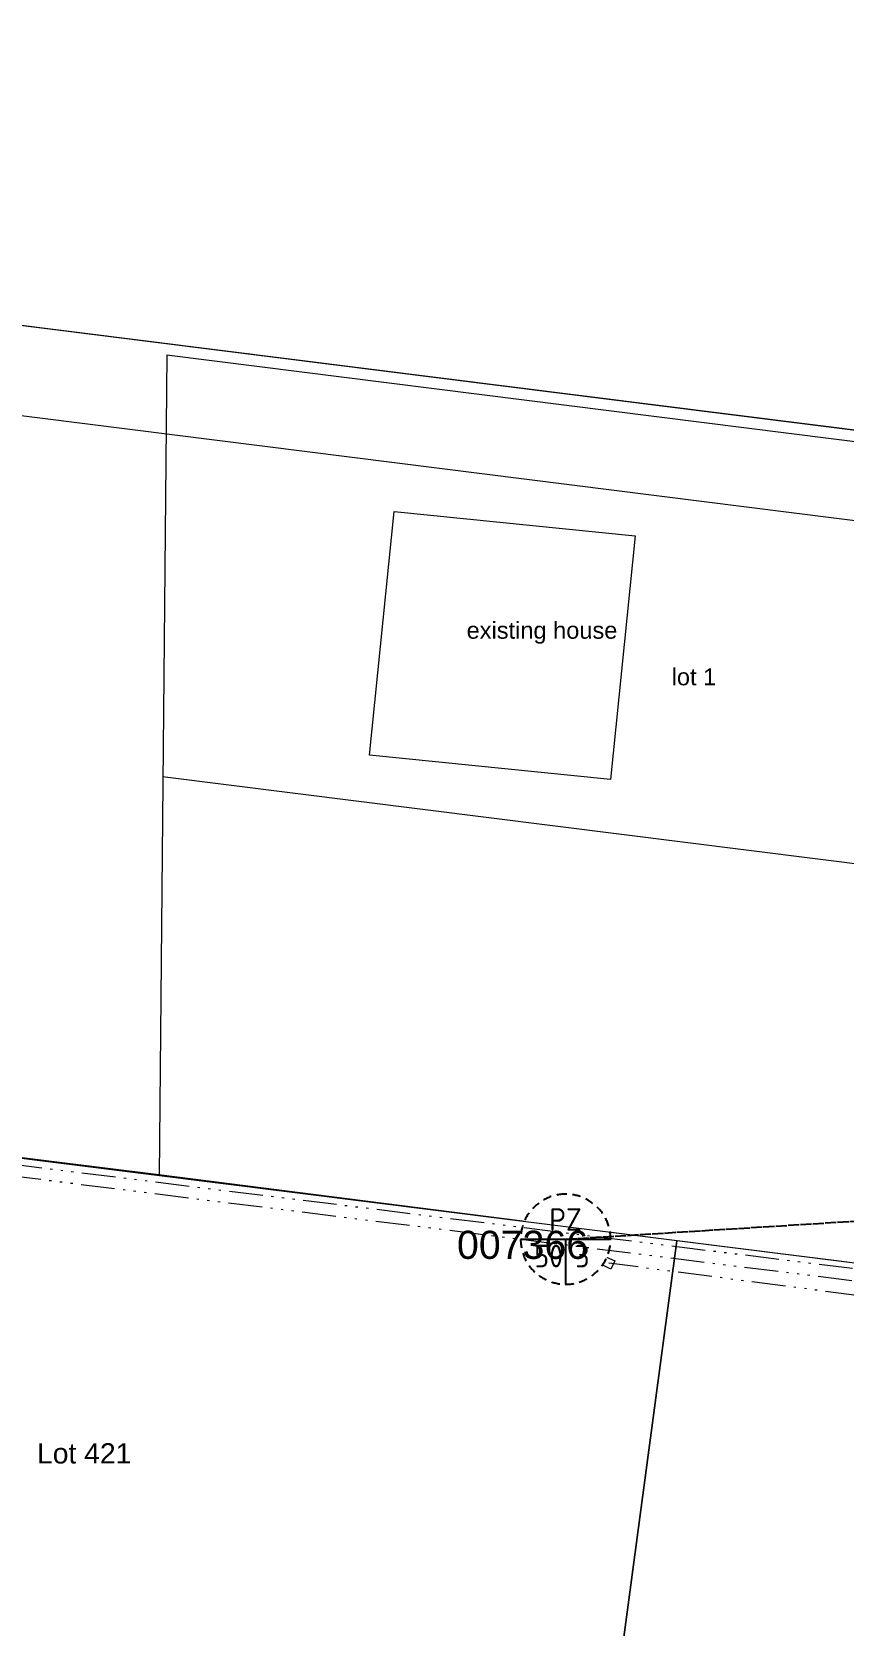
# Model space of a CAD drawing. Header units: metres. Extents: x 267072 to 270320, y 6186424 to 6191197.
# Drawn here: x 267825.2 to 267897.4, y 6187439 to 6187580.6 of the extents above; entities that cross this region are included whole.
import ezdxf
from ezdxf.enums import TextEntityAlignment as Align

# ---------------------------------------------------------------- set-up
doc = ezdxf.new("R2010")
doc.units = ezdxf.units.M
for name, pattern in [('Cable Exist OH', [1, 1, 0]), ('Dash', [5, 3, -2]), ('PHANTOMX2', [6.6, 3, -0.75, 0.2, -0.75, 0.2, -0.75, 0.2, -0.75])]:
    doc.linetypes.add(name, pattern=pattern)
doc.layers.get('0').update_dxf_attribs({"color": 6})
for name, color, linetype, lineweight in [('Cadastre Developer_SP_NEW', 92, 'Continuous', 15), ('Cadastre Land Parcels_SP_EXT', 118, 'Continuous', 15), ('Mains_SL_EXT', 131, 'Continuous', 25), ('Services_SP_EXT', 42, 'PHANTOMX2', 20)]:
    doc.layers.add(name, color=color, linetype=linetype, lineweight=lineweight)
doc.layers.add('Equip_SL_EXT', color=7, linetype='Continuous')
doc.styles.add('ieISOCP', font='arial.ttf', dxfattribs={"height": 1.5})
doc.styles.add('IESYMBOL1', font='isocp.shx')
doc.styles.add('SLCP_LABEL', font='arial.ttf', dxfattribs={"height": 2})
doc.styles.get("Standard").update_dxf_attribs({"font": 'arial.ttf'})

# ---------------------------------------------------------------- blocks, each defined once
blk = doc.blocks.new('CCP_EXT')
at = {"flags": 9}
for tag, p in [('LEGEND', (0, -1.4)), ('STATE', (0, -1.8)), ('LIFE_SUPPORT', (0, -1.6)), ('NOTES', (0, -2))]:
    blk.add_attdef(tag, text='', height=0.2, dxfattribs=at).set_placement(p, align=Align.MIDDLE_LEFT)
blk.add_wipeout([(0, 0.57), (0.57, 0), (0, -0.57), (-0.57, 0)])
blk.add_lwpolyline([(-0.57, 0), (0, 0.57), (0.57, 0), (0, -0.57), (-0.57, 0)])
at = {"flags": 1}
blk.add_attdef('Z', (0, 0), '', height=0.2, dxfattribs=at)
at = {"flags": 9}
for tag, p in [('CCP_TYPE', (0, 0)), ('CONSTRUCTED_VOLTAGE', (0, -0.2)), ('OPERATING_VOLTAGE', (0, -0.6)), ('ORIENTATION', (0, -0.8)), ('OWNED_BY', (0, -1)), ('NO_PHASES', (0, -0.4)), ('USAGE', (0, -1.2))]:
    blk.add_attdef(tag, text='', height=0.2, dxfattribs=at).set_placement(p, align=Align.MIDDLE_LEFT)
blk = doc.blocks.new('SLCP_ZELL_EXT')
at = {"flags": 8}
blk.add_attdef('ASSET_NUM', text='', height=2, dxfattribs=at).set_placement((0, 6), align=Align.MIDDLE_CENTER)
for tag, flags, p in [('CONSTRUCTED_VOLTAGE', 9, (0.25, -0.5)), ('CONTROL_TYPE', 9, (0.25, -0.7)), ('OPERATING_VOLTAGE', 9, (0.25, -1.1)), ('ORIENTATION', 9, (0.25, -1.3)), ('OWNED_BY', 9, (0.25, -1.5)), ('NO_PHASES', 9, (0.25, -0.9)), ('OPERATED_BY', 9, (0.25, -1.7)), ('STATE', 9, (0.25, -2.7)), ('STREETNAME', 9, (0.25, -2.9)), ('MAINTAINED_BY', 9, (0.25, -1.9)), ('USAGE', 9, (0.25, -2.1)), ('LOCATION', 9, (0.25, -2.3)), ('NOTES', 9, (0.25, -2.5)), ('AMP_RATING', 9, (0.25, -3.3)), ('SUBURB', 9, (0.25, -3.1)), ('Z', 1, (0.25, -3.5))]:
    blk.add_attdef(tag, text='', height=0.2, dxfattribs=dict(flags=flags)).set_placement(p, align=Align.MIDDLE_LEFT)
blk.add_wipeout([(-0.05, 4), (-0.15, 4), (-0.25, 3.99), (-0.34, 3.99), (-0.44, 3.98), (-0.54, 3.96), (-0.64, 3.95), (-0.73, 3.93), (-0.83, 3.91), (-0.92, 3.89), (-1.02, 3.87), (-1.11, 3.84), (-1.21, 3.81), (-1.3, 3.78), (-1.39, 3.75), (-1.49, 3.71), (-1.58, 3.68), (-1.67, 3.64), (-1.75, 3.59), (-1.84, 3.55), (-1.93, 3.5), (-2.01, 3.46), (-2.1, 3.41), (-2.18, 3.35), (-2.26, 3.3), (-2.34, 3.24), (-2.42, 3.18), (-2.5, 3.12), (-2.58, 3.06), (-2.65, 3), (-2.72, 2.93), (-2.79, 2.86), (-2.86, 2.79), (-2.93, 2.72), (-3, 2.65), (-3.06, 2.58), (-3.12, 2.5), (-3.18, 2.42), (-3.24, 2.34), (-3.3, 2.26), (-3.35, 2.18), (-3.41, 2.1), (-3.46, 2.01), (-3.5, 1.93), (-3.55, 1.84), (-3.59, 1.75), (-3.64, 1.67), (-3.68, 1.58), (-3.71, 1.49), (-3.75, 1.39), (-3.78, 1.3), (-3.81, 1.21), (-3.84, 1.11), (-3.87, 1.02), (-3.89, 0.92), (-3.91, 0.83), (-3.93, 0.73), (-3.95, 0.64), (-3.96, 0.54), (-3.98, 0.44), (-3.99, 0.34), (-3.99, 0.25), (-4, 0.15), (-4, 0.05), (-4, -0.05), (-4, -0.15), (-3.99, -0.25), (-3.99, -0.34), (-3.98, -0.44), (-3.96, -0.54), (-3.95, -0.64), (-3.93, -0.73), (-3.91, -0.83), (-3.89, -0.92), (-3.87, -1.02), (-3.84, -1.11), (-3.81, -1.21), (-3.78, -1.3), (-3.75, -1.39), (-3.71, -1.49), (-3.68, -1.58), (-3.64, -1.67), (-3.59, -1.75), (-3.55, -1.84), (-3.5, -1.93), (-3.46, -2.01), (-3.41, -2.1), (-3.35, -2.18), (-3.3, -2.26), (-3.24, -2.34), (-3.18, -2.42), (-3.12, -2.5), (-3.06, -2.58), (-3, -2.65), (-2.93, -2.72), (-2.86, -2.79), (-2.79, -2.86), (-2.72, -2.93), (-2.65, -3), (-2.58, -3.06), (-2.5, -3.12), (-2.42, -3.18), (-2.34, -3.24), (-2.26, -3.3), (-2.18, -3.35), (-2.1, -3.41), (-2.01, -3.46), (-1.93, -3.5), (-1.84, -3.55), (-1.75, -3.59), (-1.67, -3.64), (-1.58, -3.68), (-1.49, -3.71), (-1.39, -3.75), (-1.3, -3.78), (-1.21, -3.81), (-1.11, -3.84), (-1.02, -3.87), (-0.92, -3.89), (-0.83, -3.91), (-0.73, -3.93), (-0.64, -3.95), (-0.54, -3.96), (-0.44, -3.98), (-0.34, -3.99), (-0.25, -3.99), (-0.15, -4), (-0.05, -4), (0.05, -4), (0.15, -4), (0.25, -3.99), (0.34, -3.99), (0.44, -3.98), (0.54, -3.96), (0.64, -3.95), (0.73, -3.93), (0.83, -3.91), (0.92, -3.89), (1.02, -3.87), (1.11, -3.84), (1.21, -3.81), (1.3, -3.78), (1.39, -3.75), (1.49, -3.71), (1.58, -3.68), (1.67, -3.64), (1.75, -3.59), (1.84, -3.55), (1.93, -3.5), (2.01, -3.46), (2.1, -3.41), (2.18, -3.35), (2.26, -3.3), (2.34, -3.24), (2.42, -3.18), (2.5, -3.12), (2.58, -3.06), (2.65, -3), (2.72, -2.93), (2.79, -2.86), (2.86, -2.79), (2.93, -2.72), (3, -2.65), (3.06, -2.58), (3.12, -2.5), (3.18, -2.42), (3.24, -2.34), (3.3, -2.26), (3.35, -2.18), (3.41, -2.1), (3.46, -2.01), (3.5, -1.93), (3.55, -1.84), (3.59, -1.75), (3.64, -1.67), (3.68, -1.58), (3.71, -1.49), (3.75, -1.39), (3.78, -1.3), (3.81, -1.21), (3.84, -1.11), (3.87, -1.02), (3.89, -0.92), (3.91, -0.83), (3.93, -0.73), (3.95, -0.64), (3.96, -0.54), (3.98, -0.44), (3.99, -0.34), (3.99, -0.25), (4, -0.15), (4, -0.05), (4, 0.05), (4, 0.15), (3.99, 0.25), (3.99, 0.34), (3.98, 0.44), (3.96, 0.54), (3.95, 0.64), (3.93, 0.73), (3.91, 0.83), (3.89, 0.92), (3.87, 1.02), (3.84, 1.11), (3.81, 1.21), (3.78, 1.3), (3.75, 1.39), (3.71, 1.49), (3.68, 1.58), (3.64, 1.67), (3.59, 1.75), (3.55, 1.84), (3.5, 1.93), (3.46, 2.01), (3.41, 2.1), (3.35, 2.18), (3.3, 2.26), (3.24, 2.34), (3.18, 2.42), (3.12, 2.5), (3.06, 2.58), (3, 2.65), (2.93, 2.72), (2.86, 2.79), (2.79, 2.86), (2.72, 2.93), (2.65, 3), (2.58, 3.06), (2.5, 3.12), (2.42, 3.18), (2.34, 3.24), (2.26, 3.3), (2.18, 3.35), (2.1, 3.41), (2.01, 3.46), (1.93, 3.5), (1.84, 3.55), (1.75, 3.59), (1.67, 3.64), (1.58, 3.68), (1.49, 3.71), (1.39, 3.75), (1.3, 3.78), (1.21, 3.81), (1.11, 3.84), (1.02, 3.87), (0.92, 3.89), (0.83, 3.91), (0.73, 3.93), (0.64, 3.95), (0.54, 3.96), (0.44, 3.98), (0.34, 3.99), (0.25, 3.99), (0.15, 4), (0.05, 4)])
for p, q in [((-4, 0), (4, 0)), ((0, 0), (0, -4))]:
    blk.add_line(p, q)
at = {"linetype": 'Dash', "ltscale": 0.25, "flags": 128}
blk.add_lwpolyline([(-0.05, 4), (-0.15, 4), (-0.25, 3.99), (-0.34, 3.99), (-0.44, 3.98), (-0.54, 3.96), (-0.64, 3.95), (-0.73, 3.93), (-0.83, 3.91), (-0.92, 3.89), (-1.02, 3.87), (-1.11, 3.84), (-1.21, 3.81), (-1.3, 3.78), (-1.39, 3.75), (-1.49, 3.71), (-1.58, 3.68), (-1.67, 3.64), (-1.75, 3.59), (-1.84, 3.55), (-1.93, 3.5), (-2.01, 3.46), (-2.1, 3.41), (-2.18, 3.35), (-2.26, 3.3), (-2.34, 3.24), (-2.42, 3.18), (-2.5, 3.12), (-2.58, 3.06), (-2.65, 3), (-2.72, 2.93), (-2.79, 2.86), (-2.86, 2.79), (-2.93, 2.72), (-3, 2.65), (-3.06, 2.58), (-3.12, 2.5), (-3.18, 2.42), (-3.24, 2.34), (-3.3, 2.26), (-3.35, 2.18), (-3.41, 2.1), (-3.46, 2.01), (-3.5, 1.93), (-3.55, 1.84), (-3.59, 1.75), (-3.64, 1.67), (-3.68, 1.58), (-3.71, 1.49), (-3.75, 1.39), (-3.78, 1.3), (-3.81, 1.21), (-3.84, 1.11), (-3.87, 1.02), (-3.89, 0.92), (-3.91, 0.83), (-3.93, 0.73), (-3.95, 0.64), (-3.96, 0.54), (-3.98, 0.44), (-3.99, 0.34), (-3.99, 0.25), (-4, 0.15), (-4, 0.05), (-4, -0.05), (-4, -0.15), (-3.99, -0.25), (-3.99, -0.34), (-3.98, -0.44), (-3.96, -0.54), (-3.95, -0.64), (-3.93, -0.73), (-3.91, -0.83), (-3.89, -0.92), (-3.87, -1.02), (-3.84, -1.11), (-3.81, -1.21), (-3.78, -1.3), (-3.75, -1.39), (-3.71, -1.49), (-3.68, -1.58), (-3.64, -1.67), (-3.59, -1.75), (-3.55, -1.84), (-3.5, -1.93), (-3.46, -2.01), (-3.41, -2.1), (-3.35, -2.18), (-3.3, -2.26), (-3.24, -2.34), (-3.18, -2.42), (-3.12, -2.5), (-3.06, -2.58), (-3, -2.65), (-2.93, -2.72), (-2.86, -2.79), (-2.79, -2.86), (-2.72, -2.93), (-2.65, -3), (-2.58, -3.06), (-2.5, -3.12), (-2.42, -3.18), (-2.34, -3.24), (-2.26, -3.3), (-2.18, -3.35), (-2.1, -3.41), (-2.01, -3.46), (-1.93, -3.5), (-1.84, -3.55), (-1.75, -3.59), (-1.67, -3.64), (-1.58, -3.68), (-1.49, -3.71), (-1.39, -3.75), (-1.3, -3.78), (-1.21, -3.81), (-1.11, -3.84), (-1.02, -3.87), (-0.92, -3.89), (-0.83, -3.91), (-0.73, -3.93), (-0.64, -3.95), (-0.54, -3.96), (-0.44, -3.98), (-0.34, -3.99), (-0.25, -3.99), (-0.15, -4), (-0.05, -4), (0.05, -4), (0.15, -4), (0.25, -3.99), (0.34, -3.99), (0.44, -3.98), (0.54, -3.96), (0.64, -3.95), (0.73, -3.93), (0.83, -3.91), (0.92, -3.89), (1.02, -3.87), (1.11, -3.84), (1.21, -3.81), (1.3, -3.78), (1.39, -3.75), (1.49, -3.71), (1.58, -3.68), (1.67, -3.64), (1.75, -3.59), (1.84, -3.55), (1.93, -3.5), (2.01, -3.46), (2.1, -3.41), (2.18, -3.35), (2.26, -3.3), (2.34, -3.24), (2.42, -3.18), (2.5, -3.12), (2.58, -3.06), (2.65, -3), (2.72, -2.93), (2.79, -2.86), (2.86, -2.79), (2.93, -2.72), (3, -2.65), (3.06, -2.58), (3.12, -2.5), (3.18, -2.42), (3.24, -2.34), (3.3, -2.26), (3.35, -2.18), (3.41, -2.1), (3.46, -2.01), (3.5, -1.93), (3.55, -1.84), (3.59, -1.75), (3.64, -1.67), (3.68, -1.58), (3.71, -1.49), (3.75, -1.39), (3.78, -1.3), (3.81, -1.21), (3.84, -1.11), (3.87, -1.02), (3.89, -0.92), (3.91, -0.83), (3.93, -0.73), (3.95, -0.64), (3.96, -0.54), (3.98, -0.44), (3.99, -0.34), (3.99, -0.25), (4, -0.15), (4, -0.05), (4, 0.05), (4, 0.15), (3.99, 0.25), (3.99, 0.34), (3.98, 0.44), (3.96, 0.54), (3.95, 0.64), (3.93, 0.73), (3.91, 0.83), (3.89, 0.92), (3.87, 1.02), (3.84, 1.11), (3.81, 1.21), (3.78, 1.3), (3.75, 1.39), (3.71, 1.49), (3.68, 1.58), (3.64, 1.67), (3.59, 1.75), (3.55, 1.84), (3.5, 1.93), (3.46, 2.01), (3.41, 2.1), (3.35, 2.18), (3.3, 2.26), (3.24, 2.34), (3.18, 2.42), (3.12, 2.5), (3.06, 2.58), (3, 2.65), (2.93, 2.72), (2.86, 2.79), (2.79, 2.86), (2.72, 2.93), (2.65, 3), (2.58, 3.06), (2.5, 3.12), (2.42, 3.18), (2.34, 3.24), (2.26, 3.3), (2.18, 3.35), (2.1, 3.41), (2.01, 3.46), (1.93, 3.5), (1.84, 3.55), (1.75, 3.59), (1.67, 3.64), (1.58, 3.68), (1.49, 3.71), (1.39, 3.75), (1.3, 3.78), (1.21, 3.81), (1.11, 3.84), (1.02, 3.87), (0.92, 3.89), (0.83, 3.91), (0.73, 3.93), (0.64, 3.95), (0.54, 3.96), (0.44, 3.98), (0.34, 3.99), (0.25, 3.99), (0.15, 4), (0.05, 4)], close=True, dxfattribs=at)
at = {"style": 'IESYMBOL1'}
for s, p in [('PZ', (0, 1.75)), ('50', (-1.5, -1.5)), ('3', (1.5, -1.5))]:
    blk.add_text(s, height=2, dxfattribs=at).set_placement(p, align=Align.MIDDLE_CENTER)

msp = doc.modelspace()

# ---------------------------------------------------------------- linework, layer by layer
at = {"layer": 'Cadastre Developer_SP_NEW'}
for p, q in [((267956.8207, 6187537.9166), (267681.4537, 6187572.5352)), ((267837.2164, 6187551.9451), (267836.5382, 6187479.0377)), ((267837.2164, 6187551.9451), (267956.6883, 6187536.9254)), ((267788.0083, 6187551.1473), (267955.7666, 6187530.0239)), ((267836.8453, 6187514.5137), (267951.769, 6187500.0657))]:
    msp.add_line(p, q, dxfattribs=at)
msp.add_lwpolyline([(267857.4204, 6187538.0478), (267878.8307, 6187535.879), (267876.6374, 6187514.2261), (267855.2271, 6187516.3949)], close=True, dxfattribs=at)
at = {"layer": 'Cadastre Land Parcels_SP_EXT', "linetype": 'Continuous'}
for points in [[(267966.5486, 6187610.8834), (267691.9477, 6187645.2013), (267681.4537, 6187572.5352), (267956.8207, 6187537.9166), (267966.5486, 6187610.8834)], [(267882.5568, 6187473.2523), (267836.5304, 6187479.1197), (267785.2453, 6187485.4862), (267780.076, 6187449.2387), (267776.3041, 6187422.7168), (267778.8533, 6187419.3757), (267873.7546, 6187407.5146), (267882.5568, 6187473.2523)], [(267947.084, 6187465.1401), (267882.5568, 6187473.2523), (267873.7546, 6187407.5146), (267938.16, 6187399.4629), (267947.084, 6187465.1401)]]:
    msp.add_lwpolyline(points, close=True, dxfattribs=at)

# ---------------------------------------------------------------- texts
at = {"layer": 'Cadastre Developer_SP_NEW', "char_height": 1.5, "attachment_point": 1, "style": 'ieISOCP'}
for s, insert in [('existing house', (267863.8661, 6187528.2446)), ('lot 1', (267882.0841, 6187524.1091))]:
    msp.add_mtext_dynamic_manual_height_columns(s, width=13.013326, gutter_width=7.5, heights=[0], dxfattribs=dict(at, insert=insert))
at = {"layer": 'Cadastre Land Parcels_SP_EXT'}
msp.add_text('Lot 421', height=1.8, dxfattribs=at).set_placement((267825.6927, 6187453.488))

# ---------------------------------------------------------------- next in the draw order: block references
at = {"layer": 'Services_SP_EXT', "rotation": 199.7354195503}
msp.add_blockref('CCP_EXT', (267876.5004, 6187471.281), dxfattribs=at)

# ---------------------------------------------------------------- next in the draw order: linework, layer by layer
at = {"layer": 'Services_SP_EXT'}
msp.add_lwpolyline([(267944.5452, 6187462.4159), (267876.5005, 6187471.281)], dxfattribs=at)

# ---------------------------------------------------------------- next in the draw order: block references
at = {"layer": 'Equip_SL_EXT'}
ref = msp.add_blockref('SLCP_ZELL_EXT', (267872.663, 6187473.409), dxfattribs=at)
ref.add_attrib('ASSET_NUM', '007366', dxfattribs={"layer": '0', "height": 2.5, "style": 'SLCP_LABEL'}).set_placement((267874.663, 6187474.159), align=Align.TOP_RIGHT)

# ---------------------------------------------------------------- next in the draw order: linework, layer by layer
at = {"layer": 'Cadastre Developer_SP_NEW'}
msp.add_line((267947.084, 6187465.1401), (267671.0816, 6187499.8387), dxfattribs=at)
at = {"layer": 'Mains_SL_EXT', "linetype": 'Cable Exist OH'}
msp.add_lwpolyline([(267872.663, 6187473.409), (267952.656, 6187478.4147)], dxfattribs=at)
at = {"layer": 'Services_SP_EXT'}
for points in [[(267951.8426, 6187472.0532), (267944.0132, 6187465.1184), (267767.8634, 6187486.9375), (267755.0927, 6187476.6815)], [(267951.8426, 6187472.0532), (267943.9296, 6187464.0016), (267782.0738, 6187484.1798), (267776.7811, 6187445.046)]]:
    msp.add_lwpolyline(points, dxfattribs=at)

doc.saveas('drawing.dxf')
